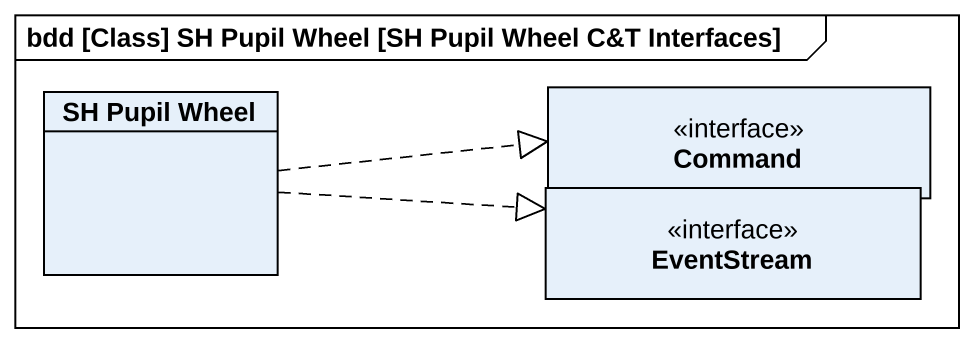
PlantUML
@startuml
mainframe bdd [Class] SH Pupil Wheel [SH Pupil Wheel C&T Interfaces]
hide circle
hide empty members
class "SH Pupil Wheel" as SH_Pupil_Wheel
interface Command
interface EventStream
SH_Pupil_Wheel .right.|> Command
SH_Pupil_Wheel .right.|> EventStream
@enduml
